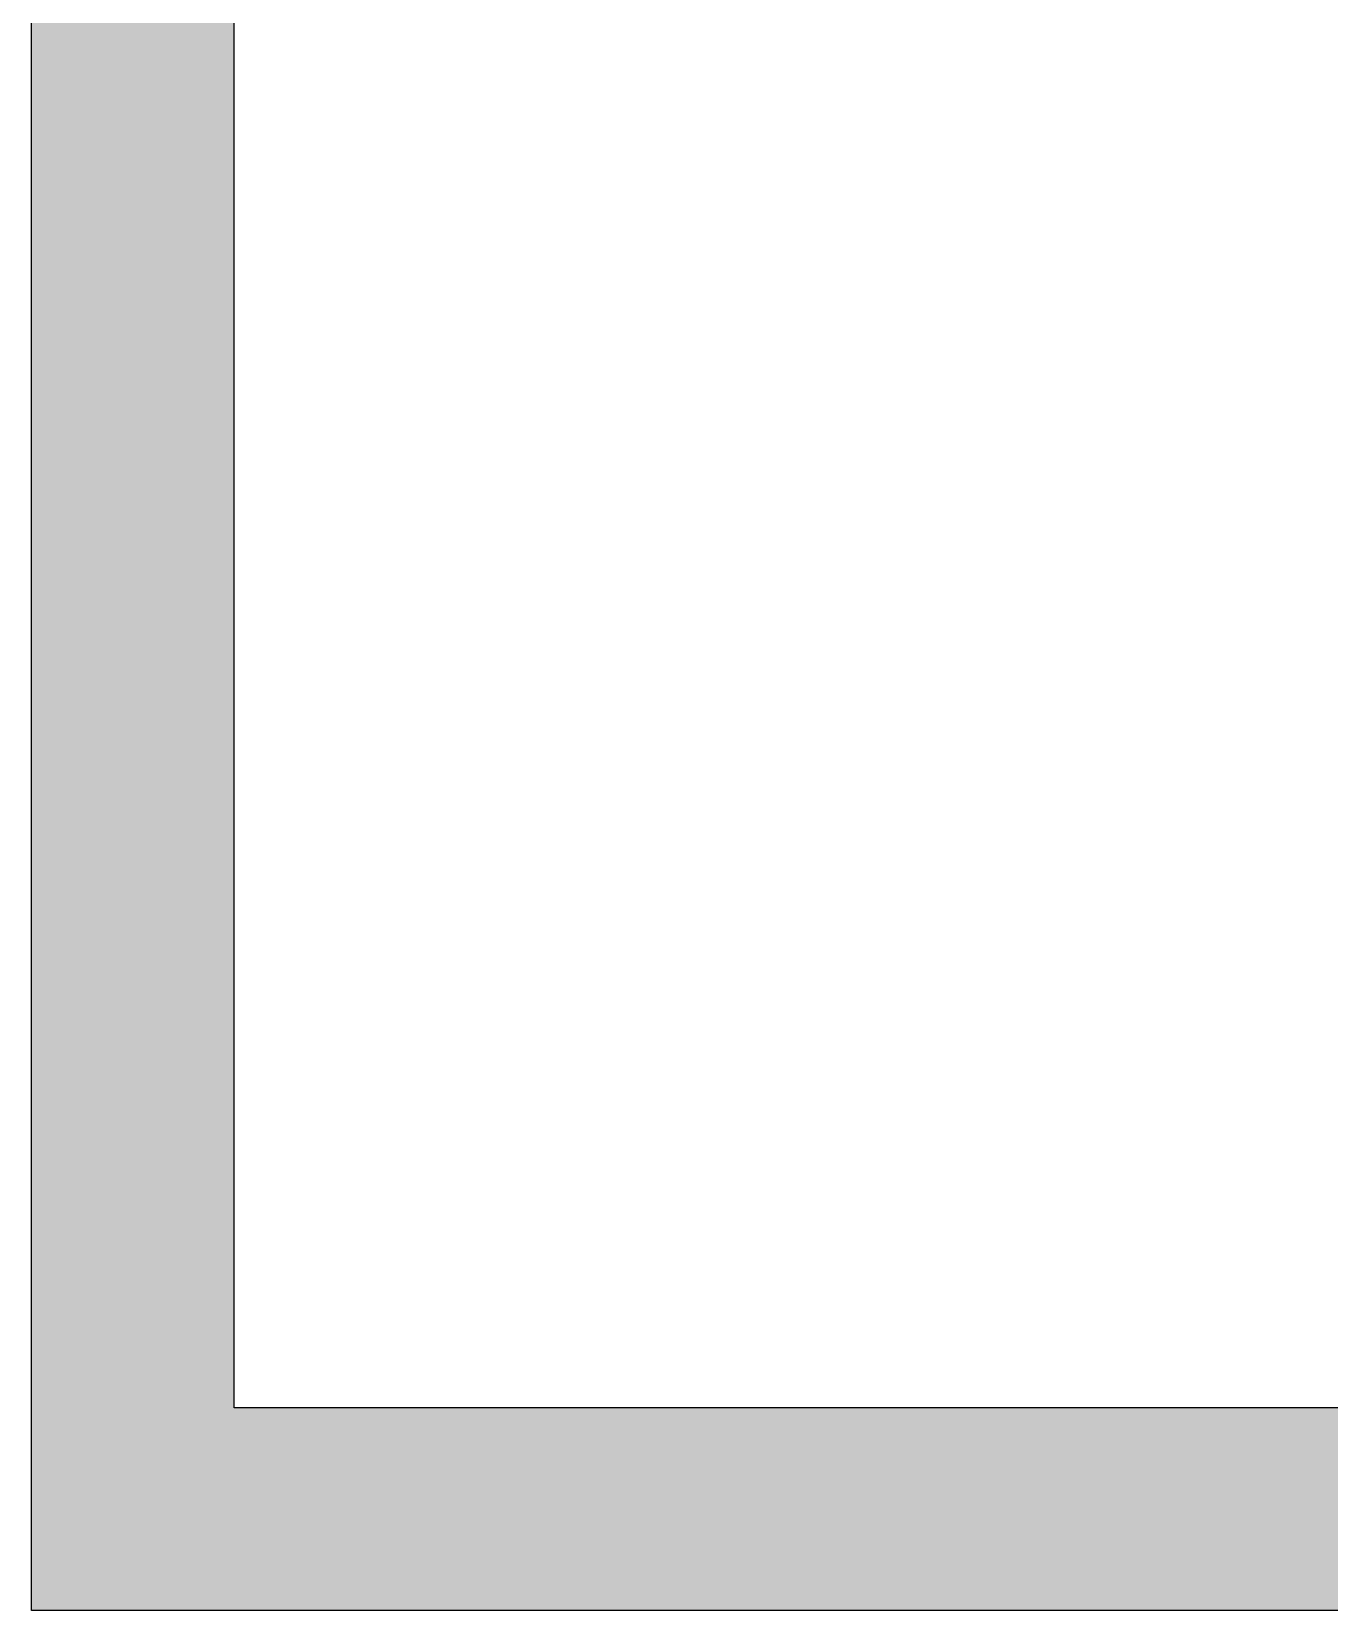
# Model space of a CAD drawing. Header units: feet. Extents: x 36275 to 37218, y -947 to -334.
# Drawn here: x 36274.6 to 36484.9, y -946.9 to -690.9 of the extents above; entities that cross this region are included whole.
import ezdxf

# ---------------------------------------------------------------- set-up
doc = ezdxf.new("R2010")
doc.units = ezdxf.units.FT
doc.header["$MEASUREMENT"] = 0
doc.layers.add('PinCAD.com', color=7, linetype='Continuous')

msp = doc.modelspace()

# ---------------------------------------------------------------- hatches: boundary and pattern name
at = {"layer": 'PinCAD.com'}
h = msp.add_hatch(color=8, dxfattribs=at)
h.dxf.hatch_style = 1
h.paths.add_polyline_path([(37185.64769307408, -367.0631018517267), (37185.64769307408, -914.0938615823969), (36848.04717920101, -914.0938615823969), (36848.04717920101, -946.9454245496473), (37218.49925604133, -946.9454245496474), (37218.49925604133, -334.2115388844763), (36917.71697500041, -334.2115388844763), (36917.71697500041, -367.0631018517267)])
h.paths.add_polyline_path([(36591.25322603569, -367.0631018517267), (36591.25322603569, -334.2115388844763), (36274.56039979382, -334.2115388844763), (36274.56039979382, -946.9454245496472), (36637.7119271899, -946.9454245496473), (36637.7119271899, -914.0938615823969), (36307.41196276107, -914.0938615823969), (36307.41196276107, -367.0631018517267)])

# ---------------------------------------------------------------- linework, layer by layer
for points in [[(36274.56039979382, -334.2115388844763), (37218.49925604133, -334.2115388844763), (37218.49925604133, -946.9454245496473), (36274.56039979382, -946.9454245496473)], [(36307.41196276107, -367.0631018517267), (37185.64769307408, -367.0631018517267), (37185.64769307408, -914.0938615823969), (36307.41196276107, -914.0938615823969)]]:
    msp.add_lwpolyline(points, close=True, dxfattribs=at)

doc.saveas('drawing.dxf')
